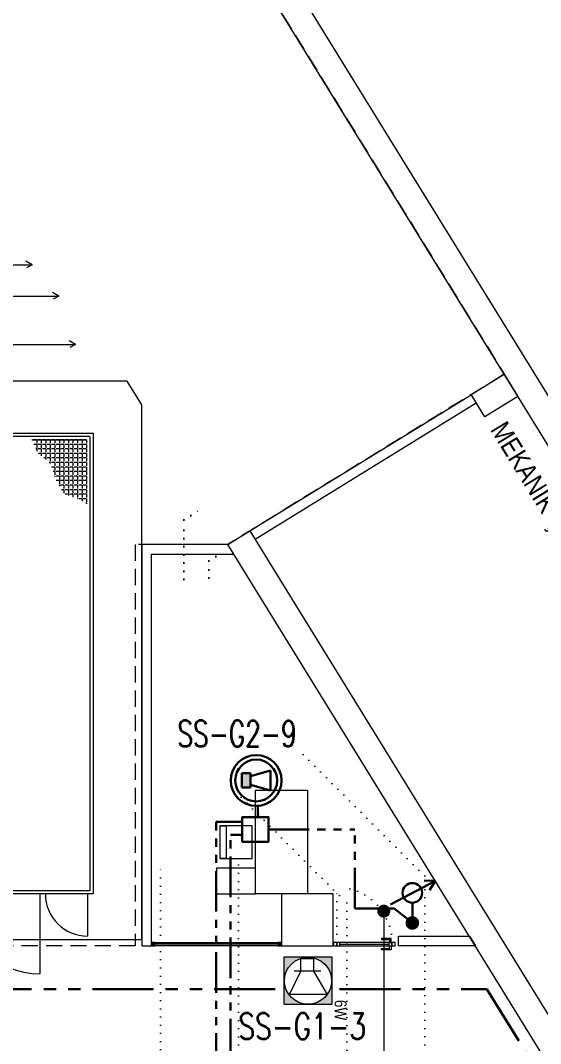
# Model space of a CAD drawing. Header units: metres. Extents: x -13545 to 152404, y -11890 to 28436.
# Drawn here: x 2558 to 3359, y 7040 to 8616 of the extents above; entities that cross this region are included whole.
import ezdxf

# ---------------------------------------------------------------- set-up
doc = ezdxf.new("R2010")
doc.units = ezdxf.units.M
doc.header["$LTSCALE"] = 100
doc.header["$MEASUREMENT"] = 0
for name, pattern in [('DOT2', [0.125, 0, -0.125]), ('DOT5', [0.75, 0, -0.75]), ('HIDDEN', [0.375, 0.25, -0.125]), ('PHANTOM2', [1.25, 0.625, -0.125, 0.125, -0.125, 0.125, -0.125])]:
    doc.linetypes.add(name, pattern=pattern)
doc.layers.get('0').update_dxf_attribs({"color": 9, "lineweight": 9})
for name, color, linetype, lineweight in [('00', 9, 'Continuous', 9), ('01', 9, 'Continuous', 9), ('05', 9, 'Continuous', 9), ('06B', 9, 'Continuous', 9), ('06D', 9, 'Continuous', 9), ('10', 9, 'Continuous', 9), ('15', 9, 'Continuous', 9), ('20', 9, 'DOT2', 9), ('21', 9, 'Continuous', 9), ('21_mahal200', 9, 'Continuous', 9), ('E-3W ACİL ANONS İÇİN HOPARLÖR (GÖMME) (YANGINA DAYANIKLI)', 7, 'Continuous', 30), ('E-6W ACİL ANONS İÇİN HOPARLÖR (SIVAÜSTÜ) (YANGINA DAYANIKLI)', 7, 'Continuous', 30), ('E-KABLO', 7, 'Continuous', 30), ('E-SES AYAR ANAHTARI', 7, 'Continuous', 30), ('E-YAZI', 7, 'Continuous', 30), ('Seslendirme', 7, 'Continuous', 9)]:
    doc.layers.add(name, color=color, linetype=linetype, lineweight=lineweight)
doc.styles.add('ILGAZ', font='txttw.shx')
doc.styles.add('MuuM_TEXT-STANDART', font='ARIALN.TTF')
doc.dimstyles.new('MuuM_DIM200', dxfattribs={"dimscale": 20, "dimtxt": 2, "dimasz": 1, "dimexe": 1, "dimexo": 1, "dimgap": 1, "dimtad": 1, "dimdec": 1, "dimrnd": 0.5, "dimdsep": 46, "dimtxsty": 'MuuM_TEXT-STANDART', "dimblk": 'ARCHTICK', "dimcen": 0, "dimdle": 0.15, "dimclrd": 256, "dimclre": 256, "dimclrt": 256, "dimadec": 0, "dimazin": 0, "dimtfac": 5, "dimtdec": 1, "dimtix": 1, "dimtmove": 2, "dimatfit": 3, "dimldrblk": 'DOT', "dimfxl": 3, "dimfxlon": 1, "dimtolj": 1, "dimlwd": -1, "dimlwe": -1, "dimarcsym": 0})
pattern_1 = [(180, (37871.371, -7935.1185), (-9e-16, -6.985), [5.08, -1.905]), (270, (37871.371, -7935.1185), (6.985, -1e-15), [5.08, -1.905])]

# ---------------------------------------------------------------- blocks, each defined once
blk = doc.blocks.new('100_SES AYAR ANAHTARI')
at = {"layer": 'E-SES AYAR ANAHTARI', "color": 4}
for p, q in [((1.776, 3.255), (-1.686, 1.426)), ((1.776, 3.255), (0.915, 3.283)), ((1.776, 3.255), (1.312, 2.529)), ((0, 0), (0, 1.561))]:
    blk.add_line(p, q, dxfattribs=at)
blk.add_circle((0, 2.317), 0.756, dxfattribs=at)
blk = doc.blocks.new('100_3W ACİL ANONS İÇİN HOPARLÖR (GÖMME) (YANGINA DAYANIKLI)')
at = {"layer": 'E-3W ACİL ANONS İÇİN HOPARLÖR (GÖMME) (YANGINA DAYANIKLI)', "color": 4}
for p, q in [((-1.58, -0.79), (-1.58, 0.79)), ((-1.58, 0.79), (-0.63, 0.79)), ((-0.63, 0.47), (1.58, 1.11)), ((-0.63, 0.79), (-0.63, -0.79)), ((1.58, -1.11), (1.58, 1.11)), ((-0.63, -0.79), (-1.58, -0.79)), ((-0.63, -0.47), (1.58, -1.11))]:
    blk.add_line(p, q, dxfattribs=at)
at = {"layer": 'E-3W ACİL ANONS İÇİN HOPARLÖR (GÖMME) (YANGINA DAYANIKLI)', "color": 3}
for radius in [2.8, 2.3]:
    blk.add_circle((0, 0), radius, dxfattribs=at)
at = {"layer": 'E-3W ACİL ANONS İÇİN HOPARLÖR (GÖMME) (YANGINA DAYANIKLI)', "color": 4}
blk.add_solid([(-1.58, 0.79), (-0.63, 0.79), (-1.58, -0.79), (-0.63, -0.79)], dxfattribs=at)
blk = doc.blocks.new('ep20n')
at = {"layer": 'Seslendirme'}
h = blk.add_hatch(color=3, dxfattribs=at)
h.paths.add_polyline_path([(59.4, -30.4), (59.4, 0, -1), (0, 0), (0, -30.4)])
h.paths.add_polyline_path([(0, 30.4), (0, 0, -1), (59.4, 0), (59.4, 30.4)])
at = {"layer": 'Seslendirme', "color": 3}
for p, q in [((59.4, 30.4), (0, 30.4)), ((0, 30.4), (0, -30.4)), ((59.4, -30.4), (59.4, 30.4)), ((17.8, 6.9), (47, 24)), ((17.8, 16), (17.8, -17.3)), ((47, 24, 943.8), (47, -23.5, 943.8)), ((1.8, -9.1), (1.8, 6.9)), ((1.8, 6.9), (17.8, 6.9)), ((17.8, -9.1), (1.8, -9.1)), ((47, -23.5), (17.8, -9.1)), ((0, -30.4), (59.4, -30.4))]:
    blk.add_line(p, q, dxfattribs=at)
blk.add_circle((29.7, 0), 29.7, dxfattribs=at)
at = {"color": 3, "insert": (53.8, 48.6), "char_height": 15, "attachment_point": 1, "style": 'MuuM_TEXT-STANDART'}
blk.add_mtext_dynamic_manual_height_columns('6W', width=52.414, gutter_width=150, heights=[0], dxfattribs=at)
blk = doc.blocks.new('p-kolon_80x80')
blk.add_lwpolyline([(-40, -40), (40, -40), (40, 40), (-40, 40)], close=True)
blk = doc.blocks.new('2.bod.sitatik')
at = {"layer": '01'}
for points in [[(6612.7, -2131.8), (4752.4, -1474.9), (3694.6, -1194.2), (2863.6, 154.4)], [(2885.9, 194.4), (3720.3, -1159.7), (4764.2, -1436.6), (6627.6, -2094.7)]]:
    blk.add_lwpolyline(points, dxfattribs=at)
for points in [[(3324.2, -593.2), (3273.2, -624.7), (3252.2, -590.6), (3303.3, -559.2)], [(2911.6, -800.5), (3399.2, -1591.8), (3464.9, -1609), (3454.7, -1647.6), (3373.6, -1626.4), (2877.6, -821.5), (2911.6, -800.5)]]:
    blk.add_lwpolyline(points, close=True, dxfattribs=at)
blk.add_blockref('p-kolon_80x80', (3000, -1400), dxfattribs=at)
blk = doc.blocks.new('p-sandalye-03')
for points in [[(-5, -25.1), (-5, 24.9), (-55, 24.9), (-55, -25.1), (-5, -25.1)], [(-55, 24.9), (-45, 24.9), (-45, -25.1), (-55, -25.1)]]:
    blk.add_lwpolyline(points)
blk.add_point((0, -0.1))
blk = doc.blocks.new('m-calisma unitesi 02')
at = {"ltscale": 0.5}
blk.add_lwpolyline([(-160, 140), (-160, 80), (-120, 80), (-120, 140)], close=True, dxfattribs=at)
blk.add_lwpolyline([(0, 80), (0, 0), (-160, 0), (-160, 80)], close=True)
at = {"linetype": 'DOT5'}
blk.add_lwpolyline([(-160, 80), (-160, 80)], dxfattribs=at)
at = {"rotation": 270}
blk.add_blockref('p-sandalye-03', (-80, 80), dxfattribs=at)
blk = doc.blocks.new('p-al-01')
at = {"layer": '06B'}
for points in [[(27, 4.3), (27, 10.6), (42, 10.6), (42, 8.7), (29.3, 8.7), (29.3, 8.7), (29.3, 4.3), (27, 4.3)], [(27, -0.7), (27, -6.9), (42, -6.9), (42, -5), (29.3, -5), (29.3, -5), (29.3, -0.7), (27, -0.7)]]:
    blk.add_lwpolyline(points, dxfattribs=at)
at = {"layer": '06D'}
for p, q in [((115.7, 4.3), (28.8, 4.3)), ((28.8, -0.7), (115.7, -0.7))]:
    blk.add_line(p, q, dxfattribs=at)
at = {"layer": '10'}
for points in [[(25.7, -0.7), (25.7, 4.3), (20.7, 4.3), (20.7, -0.7)], [(30.7, -0.7), (30.7, 4.3), (25.7, 4.3), (25.7, -0.7)], [(110.7, -0.7), (110.7, 4.3), (105.7, 4.3), (105.7, -0.7)], [(115.7, -0.7), (115.7, 4.3), (110.7, 4.3), (110.7, -0.7)]]:
    blk.add_lwpolyline(points, close=True, dxfattribs=at)
at = {"layer": '15'}
blk.add_lwpolyline([(105.7, 1.8), (30.7, 1.8)], dxfattribs=at)
at = {"layer": '20'}
blk.add_lwpolyline([(110.7, -0.7), (110.7, -85.7)], dxfattribs=at)
blk.add_arc((110.7, -0.7), 85, 180, 270, dxfattribs=at)
blk = doc.blocks.new('prf-10x10')
blk.add_lwpolyline([(-5, -5), (5, -5), (5, 5), (-5, 5)], close=True)
at = {"color": 255}
blk.add_solid([(-5, -5), (5, -5), (-5, 5), (5, 5)], dxfattribs=at)
at = {"layer": '10'}
blk.add_point((0, 0), dxfattribs=at)
blk = doc.blocks.new('_ArchTick')
at = {"color": 0, "linetype": 'ByBlock', "const_width": 0.15}
blk.add_lwpolyline([(-0.5, -0.5), (0.5, 0.5)], dxfattribs=at)
blk = doc.blocks.new('_Dot')
at = {"color": 0, "linetype": 'ByBlock', "lineweight": -2}
blk.add_line((-0.5, 0), (-1, 0), dxfattribs=at)
at = {"color": 0, "linetype": 'ByBlock', "const_width": 0.5}
blk.add_lwpolyline([(-0.25, 0, 1), (0.25, 0, 1)], format="xyb", close=True, dxfattribs=at)
blk = doc.blocks.new('2.bod.Mimari')
at = {"layer": '06D'}
h = blk.add_hatch(dxfattribs=at)
h.set_pattern_fill('ANGLE', color=256, style=0)
h.set_pattern_definition(pattern_1)
h.paths.add_polyline_path([(2604.25, -696.63), (2612.83, -722.34), (2625.26, -743.77), (2643.27, -749.77), (2660, -758.69), (2660, -660), (2656.5, -660), (2591.5, -660), (2583, -660), (2575.53, -660), (2584.1, -679.91)])
h = blk.add_hatch(dxfattribs=at)
h.set_pattern_fill('ANGLE', color=256, style=0)
h.set_pattern_definition(pattern_1)
h.paths.add_polyline_path([(2604.25, -696.63), (2612.83, -722.34), (2625.26, -743.77), (2643.27, -749.77), (2660, -758.69), (2660, -660), (2656.5, -660), (2591.5, -660), (2583, -660), (2575.53, -660), (2584.1, -679.91)])
at = {"layer": '00'}
for points in [[(2911.64, -800.47), (3252.18, -590.64)], [(2919.51, -813.24), (3260.05, -603.41)]]:
    blk.add_lwpolyline(points, dxfattribs=at)
for points in [[(2877.58, -821.46), (2745, -821.46), (2745, -1440), (2760, -1440), (2759.94, -1425), (2760, -1425), (2760, -836.46), (2886.83, -836.46)], [(3258.72, -1440), (3140.29, -1440), (3140.29, -1425), (3249.48, -1425)]]:
    blk.add_lwpolyline(points, close=True, dxfattribs=at)
at = {"layer": '06D'}
for p, q in [((2448.04, -438.77), (2617.36, -438.77)), ((2459.76, -513.13), (2643.14, -513.13)), ((2260, -650), (2670, -650)), ((2665, -655), (2265, -655)), ((2575.53, -660), (2659.97, -660)), ((2665, -655), (2665, -1355)), ((2670, -650), (2670, -1360)), ((2670, -1000), (2670, -1355)), ((2665, -1355), (2265, -1355)), ((2670, -1360), (2260, -1360)), ((2588.05, -1360), (2588.05, -1483)), ((2661.5, -1360), (2661.5, -1425))]:
    blk.add_line(p, q, dxfattribs=at)
for points in [[(2055.21, -425.07), (2055.21, -354.62), (2471.39, -354.62), (2471.39, -390.57), (2576.12, -390.57)], [(2576.12, -390.57), (2566.26, -385.15)], [(2576.12, -390.57), (2567.36, -395.25)], [(2617.36, -438.77), (2607.5, -433.35)], [(2617.36, -438.77), (2608.6, -443.45)], [(2643.14, -513.13), (2633.28, -507.71)], [(2643.14, -513.13), (2634.38, -517.81)]]:
    blk.add_lwpolyline(points, dxfattribs=at)
for points in [[(2340, -1430), (2745, -1430), (2745, -606.29), (2722.64, -570), (2340, -570)], [(2960, -1435), (2960, -1440), (2760, -1440), (2760, -1435)]]:
    blk.add_lwpolyline(points, close=True, dxfattribs=at)
at = {"layer": '06D', "linetype": 'DOT2', "lineweight": -3}
for points in [[(2809.57, -875.17), (2809.57, -783.62), (2833.52, -768.87)], [(2848.45, -873.03), (2848.45, -846.63), (2872.39, -831.87)]]:
    blk.add_lwpolyline(points, dxfattribs=at)
at = {"layer": '06D', "linetype": 'DOT2'}
for points in [[(2897.84, -1210.88), (3060.69, -1373.73), (3060.69, -1715.29, -0.4142136), (2966.19, -1809.79), (1311.79, -1809.79, 0.4142136), (1226.29, -1895.29), (1226.29, -3734.29), (1346.29, -3734.29), (1346.29, -2024.29, -0.4142136), (1440.79, -1929.79), (3095.19, -1929.79, 0.4142136), (3180.69, -1844.29), (3180.69, -1332.19), (2978.61, -1130.11)], [(402.38, -2372, 0.4142136), (372.38, -2402), (372.38, -3732.3), (252.38, -3732.3), (252.38, -2342, -0.4142136), (342.38, -2252), (1048.17, -2252, 0.4142136), (1078.17, -2222), (1078.17, -1719.8, -0.4142136), (1168.17, -1629.8), (2743.84, -1629.8, 0.4142136), (2773.84, -1599.8), (2773.84, -1315.34)], [(2893.84, -1315.34), (2893.84, -1659.8, -0.4142136), (2803.84, -1749.8), (2202.25, -1749.8)]]:
    blk.add_lwpolyline(points, format="xyb", dxfattribs=at)
at = {"layer": '06D'}
for centre, radius, end in [((2588.05, -1360), 123, 269.99931), ((2661.5, -1360), 65, 270)]:
    blk.add_arc(centre, radius, 180, end, dxfattribs=at)
at = {"layer": '15'}
blk.add_lwpolyline([(2955, -1437.5), (2765, -1437.5)], dxfattribs=at)
at = {"layer": '20', "color": 251, "linetype": 'HIDDEN'}
blk.add_lwpolyline([(1981.24, 154.38), (2863.59, 154.38), (3303.26, -559.16), (2877.58, -821.46), (2735, -821.46), (2735, -1440), (2735, -1440), (2340, -1440), (2340, -1360), (2260, -1360), (2260, -1440), (1640, -1440), (1640, -1360), (1560, -1360), (1560, -1440), (940, -1440), (940, -1360), (860, -1360), (860, -1440), (440, -1440), (440, -892.23)], close=True, dxfattribs=at)
at = {"rotation": 180}
blk.add_blockref('p-al-01', (3155.96, -1435.4), dxfattribs=at)
at = {"layer": '05', "rotation": 90.00000000000001}
blk.add_blockref('m-calisma unitesi 02', (3000, -1200), dxfattribs=at)
at = {"layer": '10', "xscale": 0.5, "yscale": 0.5}
for p in [(2762.5, -1437.5), (2957.5, -1437.5)]:
    blk.add_blockref('prf-10x10', p, dxfattribs=at)
at = {"layer": '21', "style": 'MuuM_TEXT-STANDART'}
blk.add_text('MEKANİK ŞAFT', height=30, rotation=301.52599, dxfattribs=at).set_placement((3280.93, -644.38))
at = {"layer": '21_mahal200'}
blk.add_leader([(3117.66, -1386.49), (3117.66, -1698.61)], dimstyle='MuuM_DIM200', override={"dimasz": 1, "dimfxl": 10}, dxfattribs=at)

msp = doc.modelspace()

# ---------------------------------------------------------------- linework, layer by layer
at = {"layer": 'E-KABLO', "color": 5, "linetype": 'PHANTOM2', "ltscale": 1.5}
for p, q in [((2923.8, 7405.8), (2923.8, 7388.1)), ((2950.4, 7123.4), (1649.6, 7123.4)), ((3049.6, 7123.4), (3276.3, 7123.4)), ((3276.3, 7123.4), (3360.7, 6986.3))]:
    msp.add_line(p, q, dxfattribs=at)
at = {"layer": 'E-KABLO', "color": 6, "linetype": 'PHANTOM2'}
for p, q in [((2859.3, 6992.8), (2859.3, 7381.1)), ((2899.5, 7381.1), (2859.3, 7381.1)), ((2881.8, 7015.3), (2881.8, 7361)), ((2881.8, 7361), (2899.5, 7361))]:
    msp.add_line(p, q, dxfattribs=at)
at = {"layer": 'E-KABLO', "color": 3, "linetype": 'PHANTOM2'}
for p, q in [((2940.2, 7369.3), (3073.2, 7369.3)), ((3073.2, 7247.6), (3073.2, 7369.3)), ((3133.8, 7247.6), (3073.2, 7247.6)), ((3133.8, 7247.6), (3161.7, 7225.3))]:
    msp.add_line(p, q, dxfattribs=at)
at = {"layer": 'E-KABLO', "color": 4, "const_width": 10.5}
msp.add_lwpolyline([(3156.4, 7225.3, 1), (3166.9, 7225.3, 1)], format="xyb", close=True, dxfattribs=at)
at = {"layer": 'E-YAZI', "color": 3, "linetype": 'Continuous', "ltscale": 100}
msp.add_lwpolyline([(2899.5, 7350.5), (2940.2, 7350.5), (2940.2, 7388.1), (2899.5, 7388.1)], close=True, dxfattribs=at)

# ---------------------------------------------------------------- block references
for name in ['2.bod.sitatik', '2.bod.Mimari']:
    msp.add_blockref(name, (0, 8630))
at = {"layer": 'E-3W ACİL ANONS İÇİN HOPARLÖR (GÖMME) (YANGINA DAYANIKLI)', "xscale": 14, "yscale": 14, "zscale": 14}
msp.add_blockref('100_3W ACİL ANONS İÇİN HOPARLÖR (GÖMME) (YANGINA DAYANIKLI)', (2921.2, 7444.9), dxfattribs=at)
at = {"layer": 'E-6W ACİL ANONS İÇİN HOPARLÖR (SIVAÜSTÜ) (YANGINA DAYANIKLI)', "xscale": 1.222211883244323, "yscale": 1.222211883244323, "zscale": 1.222211883244323, "rotation": 270}
msp.add_blockref('ep20n', (3001, 7172.6), dxfattribs=at)
at = {"layer": 'E-SES AYAR ANAHTARI', "xscale": 20, "yscale": 20, "zscale": 20}
msp.add_blockref('100_SES AYAR ANAHTARI', (3161.7, 7225.3), dxfattribs=at)

# ---------------------------------------------------------------- texts
at = {"layer": 'E-YAZI', "color": 3, "style": 'ILGAZ'}
for s, width, p in [('SS-G2-9', 0.7, (2799.9, 7497.1)), ('SS-G1-3', 0.75, (2893.8, 7046.2))]:
    msp.add_text(s, height=40, dxfattribs=dict(at, width=width)).set_placement(p)

doc.saveas('drawing.dxf')
